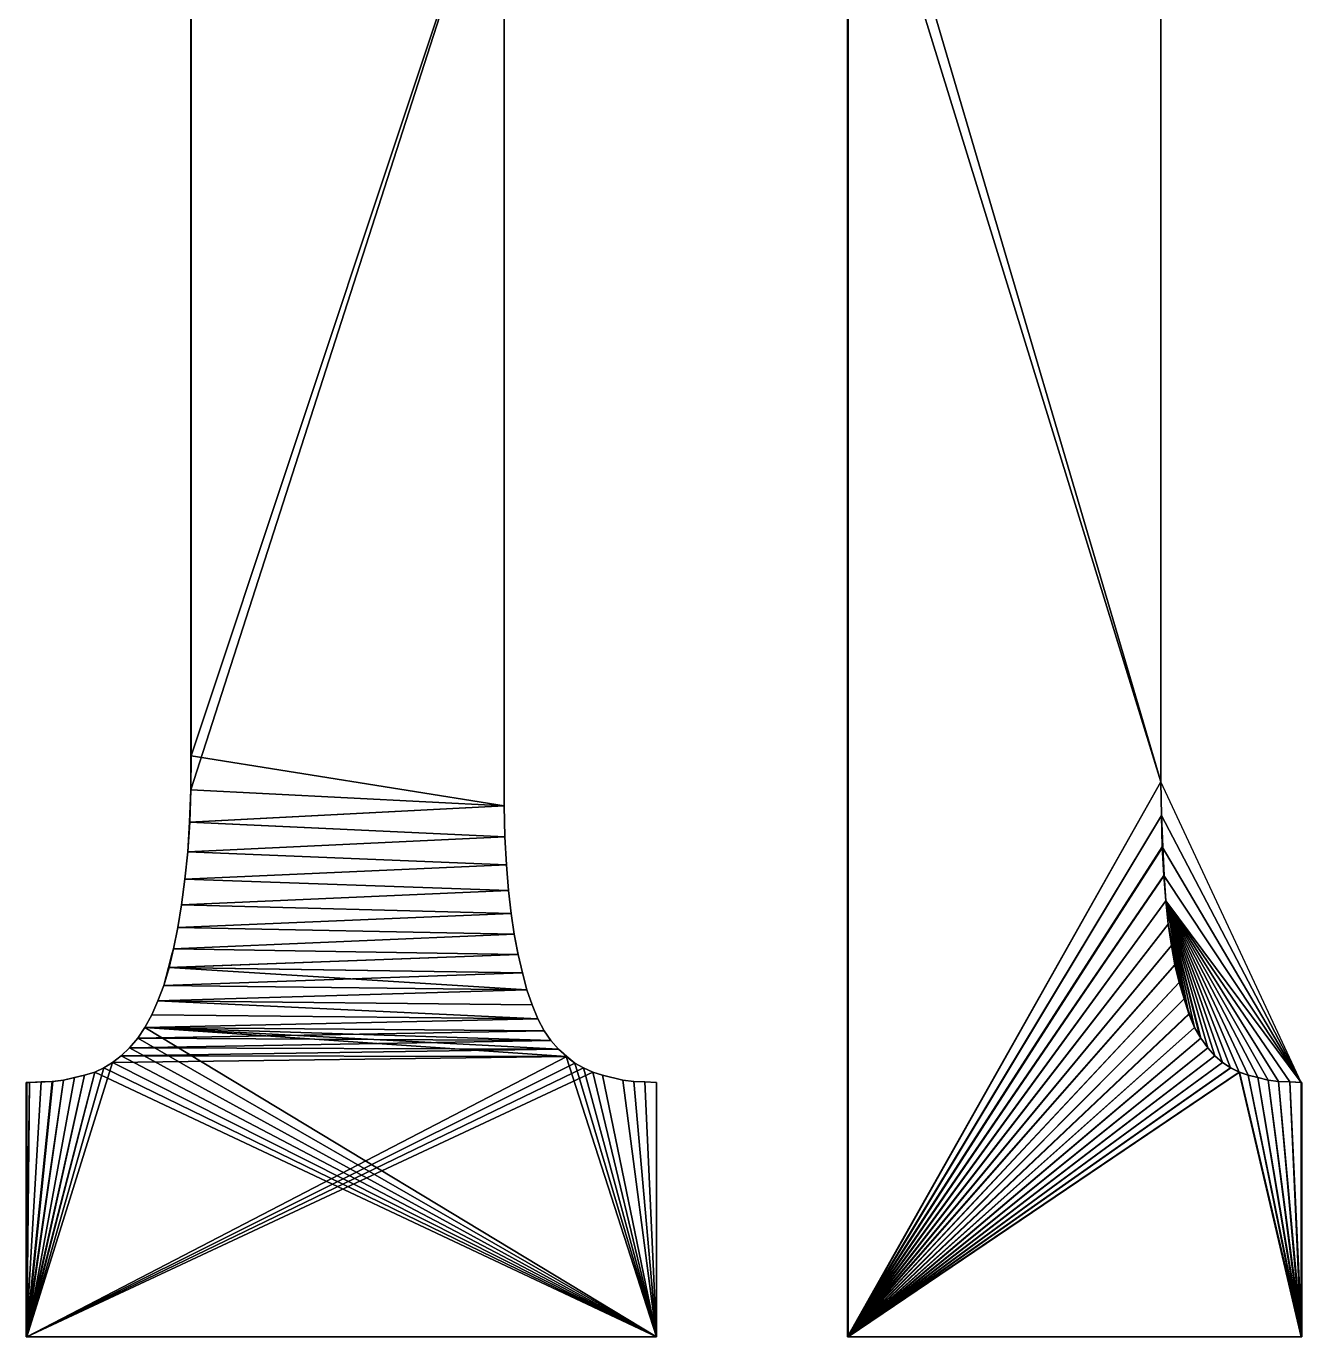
# Model space of a CAD drawing. Extents: x -29.1 to 29.1, y -25 to 25.
# Drawn here: x 15.271 to 17.914, y -14.619 to -11.904 of the extents above; entities that cross this region are included whole.
import ezdxf

# ---------------------------------------------------------------- set-up
doc = ezdxf.new("R2010")
doc.units = 0
doc.header["$MEASUREMENT"] = 0
doc.layers.add('ConstrLine', color=7, linetype='Continuous')
doc.layers.add('ObjLayer', color=2, linetype='Continuous')

msp = doc.modelspace()

# ---------------------------------------------------------------- linework, layer by layer
at = {"layer": 'ConstrLine'}
for points in [[(15.612, -10.424, 5), (15.612, -13.486, 5), (16.261, -11.467, 5)], [(15.612, -10.424, 4), (15.612, -13.486, 4), (15.612, -10.424, 5)], [(15.612, -13.486, 5), (15.612, -10.424, 5), (15.612, -13.486, 4)], [(15.613, -13.415, 5), (16.261, -11.467, 5), (15.613, -10.493, 5)], [(15.613, -10.493, 4), (15.613, -13.415, 4), (15.613, -13.415, 5)], [(15.613, -10.493, 4), (15.613, -13.415, 5), (15.613, -10.493, 5)], [(16.973, -11.264, 5), (17.622, -13.469, 5), (17.622, -11.098, 5)], [(17.622, -11.098, 5), (16.974, -11.369, 5), (17.622, -13.469, 5)], [(17.622, -13.469, 4), (17.622, -11.098, 4), (17.622, -13.469, 5)], [(17.622, -11.098, 5), (17.622, -13.469, 5), (17.622, -11.098, 4)], [(17.622, -11.098, 5), (17.622, -13.469, 5), (17.622, -13.469, 4)], [(17.622, -11.098, 5), (17.622, -13.469, 4), (17.622, -11.098, 4)], [(16.973, -11.264, 5), (16.973, -14.619, 5), (17.622, -13.469, 5)], [(16.973, -14.619, 5), (16.973, -11.264, 5), (16.973, -11.264, 4)], [(16.973, -11.264, 4), (16.973, -14.619, 4), (16.973, -14.619, 5)], [(16.974, -11.369, 5), (16.974, -14.619, 5), (17.622, -13.469, 5)], [(16.974, -11.369, 4), (16.974, -14.619, 4), (16.974, -11.369, 5)], [(16.974, -14.619, 4), (16.974, -14.619, 5), (16.974, -11.369, 5)], [(16.261, -11.467, 5), (15.612, -13.486, 5), (16.261, -13.519, 5)], [(16.261, -13.519, 5), (16.261, -11.467, 5), (15.613, -13.415, 5)], [(16.261, -11.467, 5), (16.261, -13.519, 5), (16.261, -13.519, 4)], [(16.261, -13.519, 4), (16.261, -11.467, 4), (16.261, -11.467, 5)], [(16.261, -11.467, 5), (16.261, -13.519, 5), (16.261, -13.519, 4)], [(16.261, -11.467, 5), (16.261, -13.519, 4), (16.261, -11.467, 4)], [(15.613, -13.415, 4), (15.612, -13.486, 4), (15.612, -13.486, 5)], [(15.613, -13.415, 4), (15.612, -13.486, 5), (15.613, -13.415, 5)], [(15.613, -13.415, 5), (15.612, -13.486, 5), (16.261, -13.519, 5)], [(15.612, -13.486, 5), (15.609, -13.553, 5), (16.261, -13.519, 5)], [(15.612, -13.486, 4), (15.609, -13.553, 4), (15.609, -13.553, 5)], [(15.612, -13.486, 4), (15.609, -13.553, 5), (15.612, -13.486, 5)], [(15.612, -13.486, 4), (15.61, -13.553, 4), (15.61, -13.553, 5)], [(15.612, -13.486, 4), (15.61, -13.553, 5), (15.612, -13.486, 5)], [(15.612, -13.486, 5), (15.61, -13.553, 5), (16.261, -13.519, 5)], [(17.623, -13.539, 5), (17.622, -13.469, 5), (16.973, -14.619, 5)], [(17.623, -13.539, 5), (17.622, -13.469, 5), (16.974, -14.619, 5)], [(17.622, -13.469, 4), (17.622, -13.469, 5), (17.623, -13.539, 5)], [(17.622, -13.469, 4), (17.623, -13.539, 5), (17.623, -13.539, 4)], [(17.622, -13.469, 4), (17.623, -13.539, 4), (17.913, -14.092, 4)], [(17.622, -13.469, 4), (17.622, -13.469, 5), (17.623, -13.539, 5)], [(17.622, -13.469, 4), (17.623, -13.539, 5), (17.623, -13.539, 4)], [(16.263, -13.583, 5), (16.261, -13.519, 5), (15.609, -13.553, 5)], [(16.263, -13.583, 5), (16.261, -13.519, 5), (15.61, -13.553, 5)], [(16.261, -13.519, 4), (16.261, -13.519, 5), (16.263, -13.583, 5)], [(16.261, -13.519, 4), (16.263, -13.583, 5), (16.263, -13.583, 4)], [(16.261, -13.519, 4), (16.261, -13.519, 5), (16.263, -13.583, 5)], [(16.261, -13.519, 4), (16.263, -13.583, 5), (16.263, -13.583, 4)], [(17.625, -13.604, 5), (17.623, -13.539, 5), (16.973, -14.619, 5)], [(17.626, -13.604, 5), (17.623, -13.539, 5), (16.974, -14.619, 5)], [(17.623, -13.539, 4), (17.623, -13.539, 5), (17.626, -13.604, 5)], [(17.623, -13.539, 4), (17.626, -13.604, 5), (17.626, -13.604, 4)], [(17.623, -13.539, 4), (17.625, -13.604, 4), (17.913, -14.092, 4)], [(17.623, -13.539, 4), (17.623, -13.539, 5), (17.625, -13.604, 5)], [(17.623, -13.539, 4), (17.625, -13.604, 5), (17.625, -13.604, 4)], [(15.61, -13.553, 4), (15.606, -13.614, 4), (15.606, -13.614, 5)], [(15.61, -13.553, 4), (15.606, -13.614, 5), (15.61, -13.553, 5)], [(15.61, -13.553, 5), (15.606, -13.614, 5), (16.263, -13.583, 5)], [(15.609, -13.553, 5), (15.606, -13.614, 5), (16.263, -13.583, 5)], [(15.609, -13.553, 4), (15.606, -13.614, 4), (15.606, -13.614, 5)], [(15.609, -13.553, 4), (15.606, -13.614, 5), (15.609, -13.553, 5)], [(16.266, -13.641, 5), (16.263, -13.583, 5), (15.606, -13.614, 5)], [(16.266, -13.641, 5), (16.263, -13.583, 5), (15.606, -13.614, 5)], [(16.263, -13.583, 4), (16.263, -13.583, 5), (16.266, -13.641, 5)], [(16.263, -13.583, 4), (16.266, -13.641, 5), (16.266, -13.641, 4)], [(16.263, -13.583, 4), (16.263, -13.583, 5), (16.266, -13.641, 5)], [(16.263, -13.583, 4), (16.266, -13.641, 5), (16.266, -13.641, 4)], [(17.628, -13.663, 5), (17.625, -13.604, 5), (16.973, -14.619, 5)], [(17.629, -13.663, 5), (17.626, -13.604, 5), (16.974, -14.619, 5)], [(17.625, -13.604, 4), (17.628, -13.663, 4), (17.913, -14.092, 4)], [(17.625, -13.604, 4), (17.625, -13.604, 5), (17.628, -13.663, 5)], [(17.625, -13.604, 4), (17.628, -13.663, 5), (17.628, -13.663, 4)], [(17.626, -13.604, 4), (17.626, -13.604, 5), (17.629, -13.663, 5)], [(17.626, -13.604, 4), (17.629, -13.663, 5), (17.629, -13.663, 4)], [(15.606, -13.614, 4), (15.6, -13.671, 4), (15.6, -13.671, 5)], [(15.606, -13.614, 4), (15.6, -13.671, 5), (15.606, -13.614, 5)], [(15.606, -13.614, 5), (15.6, -13.671, 5), (16.266, -13.641, 5)], [(15.606, -13.614, 5), (15.6, -13.671, 5), (16.266, -13.641, 5)], [(15.606, -13.614, 4), (15.6, -13.671, 4), (15.6, -13.671, 5)], [(15.606, -13.614, 4), (15.6, -13.671, 5), (15.606, -13.614, 5)], [(16.27, -13.694, 5), (16.266, -13.641, 5), (15.6, -13.671, 5)], [(16.27, -13.694, 5), (16.266, -13.641, 5), (15.6, -13.671, 5)], [(16.266, -13.641, 4), (16.266, -13.641, 5), (16.27, -13.694, 5)], [(16.266, -13.641, 4), (16.27, -13.694, 5), (16.27, -13.694, 4)], [(16.266, -13.641, 4), (16.266, -13.641, 5), (16.27, -13.694, 5)], [(16.266, -13.641, 4), (16.27, -13.694, 5), (16.27, -13.694, 4)], [(15.6, -13.671, 4), (15.593, -13.724, 4), (15.593, -13.724, 5)], [(15.6, -13.671, 4), (15.593, -13.724, 5), (15.6, -13.671, 5)], [(15.6, -13.671, 5), (15.593, -13.724, 5), (16.27, -13.694, 5)], [(15.6, -13.671, 5), (15.593, -13.724, 5), (16.27, -13.694, 5)], [(15.6, -13.671, 4), (15.593, -13.724, 4), (15.593, -13.724, 5)], [(15.6, -13.671, 4), (15.593, -13.724, 5), (15.6, -13.671, 5)], [(17.632, -13.716, 5), (17.628, -13.663, 5), (16.973, -14.619, 5)], [(17.632, -13.716, 5), (17.629, -13.663, 5), (16.974, -14.619, 5)], [(17.628, -13.663, 4), (17.632, -13.716, 4), (17.913, -14.092, 4)], [(17.628, -13.663, 4), (17.628, -13.663, 5), (17.632, -13.716, 5)], [(17.628, -13.663, 4), (17.632, -13.716, 5), (17.632, -13.716, 4)], [(17.629, -13.663, 4), (17.629, -13.663, 5), (17.632, -13.716, 5)], [(17.629, -13.663, 4), (17.632, -13.716, 5), (17.632, -13.716, 4)], [(16.276, -13.742, 5), (16.27, -13.694, 5), (15.593, -13.724, 5)], [(16.276, -13.742, 5), (16.27, -13.694, 5), (15.593, -13.724, 5)], [(16.27, -13.694, 4), (16.27, -13.694, 5), (16.276, -13.742, 5)], [(16.27, -13.694, 4), (16.276, -13.742, 5), (16.276, -13.742, 4)], [(16.27, -13.694, 4), (16.27, -13.694, 5), (16.276, -13.742, 5)], [(16.27, -13.694, 4), (16.276, -13.742, 5), (16.276, -13.742, 4)], [(15.593, -13.724, 4), (15.585, -13.771, 4), (15.585, -13.771, 5)], [(15.593, -13.724, 4), (15.585, -13.771, 5), (15.593, -13.724, 5)], [(15.593, -13.724, 5), (15.585, -13.771, 5), (16.276, -13.742, 5)], [(15.593, -13.724, 5), (15.585, -13.771, 5), (16.276, -13.742, 5)], [(15.593, -13.724, 4), (15.585, -13.771, 4), (15.585, -13.771, 5)], [(15.593, -13.724, 4), (15.585, -13.771, 5), (15.593, -13.724, 5)], [(17.637, -13.764, 5), (17.632, -13.716, 5), (16.973, -14.619, 5)], [(17.637, -13.764, 5), (17.632, -13.716, 5), (16.974, -14.619, 5)], [(17.632, -13.716, 4), (17.632, -13.716, 5), (17.637, -13.764, 5)], [(17.632, -13.716, 4), (17.637, -13.764, 5), (17.637, -13.764, 4)], [(17.632, -13.716, 4), (17.637, -13.764, 4), (17.67, -13.919, 4)], [(17.67, -13.919, 4), (17.68, -13.95, 4), (17.632, -13.716, 4)], [(17.68, -13.95, 4), (17.692, -13.978, 4), (17.632, -13.716, 4)], [(17.692, -13.978, 4), (17.703, -13.9966, 4), (17.632, -13.716, 4)], [(17.703, -13.9966, 4), (17.705, -14, 4), (17.632, -13.716, 4)], [(17.705, -14, 4), (17.719, -14.02, 4), (17.632, -13.716, 4)], [(17.719, -14.02, 4), (17.734, -14.037, 4), (17.632, -13.716, 4)], [(17.75, -14.051, 4), (17.766, -14.062, 4), (17.632, -13.716, 4)], [(17.766, -14.062, 4), (17.784, -14.071, 4), (17.632, -13.716, 4)], [(17.734, -14.037, 4), (17.75, -14.051, 4), (17.632, -13.716, 4)], [(17.784, -14.071, 4), (17.803, -14.077, 4), (17.632, -13.716, 4)], [(17.803, -14.077, 4), (17.823, -14.082, 4), (17.632, -13.716, 4)], [(17.823, -14.082, 4), (17.844, -14.087, 4), (17.632, -13.716, 4)], [(17.844, -14.087, 4), (17.866, -14.09, 4), (17.632, -13.716, 4)], [(17.866, -14.09, 4), (17.889, -14.091, 4), (17.632, -13.716, 4)], [(17.889, -14.091, 4), (17.913, -14.092, 4), (17.632, -13.716, 4)], [(17.632, -13.716, 4), (17.632, -13.716, 5), (17.637, -13.764, 5)], [(17.632, -13.716, 4), (17.637, -13.764, 5), (17.637, -13.764, 4)], [(16.282, -13.785, 5), (16.276, -13.742, 5), (15.585, -13.771, 5)], [(16.276, -13.742, 5), (15.585, -13.771, 5), (16.282, -13.785, 5)], [(16.276, -13.742, 4), (16.276, -13.742, 5), (16.282, -13.785, 5)], [(16.276, -13.742, 4), (16.282, -13.785, 5), (16.282, -13.785, 4)], [(16.276, -13.742, 4), (16.276, -13.742, 5), (16.282, -13.785, 5)], [(16.276, -13.742, 4), (16.282, -13.785, 5), (16.282, -13.785, 4)], [(17.644, -13.808, 5), (17.637, -13.764, 5), (16.973, -14.619, 5)], [(17.644, -13.808, 5), (17.637, -13.764, 5), (16.974, -14.619, 5)], [(17.637, -13.764, 4), (17.637, -13.764, 5), (17.644, -13.808, 5)], [(17.637, -13.764, 4), (17.644, -13.808, 5), (17.644, -13.808, 4)], [(17.644, -13.808, 4), (17.67, -13.919, 4), (17.637, -13.764, 4)], [(17.637, -13.764, 4), (17.637, -13.764, 5), (17.644, -13.808, 5)], [(17.637, -13.764, 4), (17.644, -13.808, 5), (17.644, -13.808, 4)], [(15.585, -13.771, 4), (15.576, -13.815, 4), (15.576, -13.815, 5)], [(15.585, -13.771, 4), (15.576, -13.815, 5), (15.585, -13.771, 5)], [(15.585, -13.771, 5), (15.576, -13.815, 5), (16.282, -13.785, 5)], [(15.576, -13.815, 5), (16.282, -13.785, 5), (15.585, -13.771, 5)], [(15.585, -13.771, 4), (15.576, -13.815, 4), (15.576, -13.815, 5)], [(15.585, -13.771, 4), (15.576, -13.815, 5), (15.585, -13.771, 5)], [(16.29, -13.827, 5), (16.282, -13.785, 5), (15.576, -13.815, 5)], [(16.282, -13.785, 5), (15.576, -13.815, 5), (16.29, -13.827, 5)], [(16.282, -13.785, 4), (16.282, -13.785, 5), (16.29, -13.827, 5)], [(16.282, -13.785, 4), (16.29, -13.827, 5), (16.29, -13.827, 4)], [(16.29, -13.827, 5), (16.2894, -13.824, 4), (16.282, -13.785, 5)], [(16.282, -13.785, 4), (16.282, -13.785, 5), (16.2894, -13.824, 4)], [(15.576, -13.815, 5), (15.566, -13.854, 5), (16.29, -13.827, 5)], [(15.566, -13.854, 5), (15.576, -13.815, 5), (15.5737, -13.824, 4)], [(15.5739, -13.824, 4), (15.567, -13.854, 5), (15.576, -13.815, 5)], [(15.576, -13.815, 5), (15.567, -13.854, 5), (16.29, -13.827, 5)], [(15.576, -13.815, 4), (15.5737, -13.824, 4), (15.576, -13.815, 5)], [(15.576, -13.815, 4), (15.5739, -13.824, 4), (15.576, -13.815, 5)], [(17.651, -13.848, 5), (17.644, -13.808, 5), (16.973, -14.619, 5)], [(17.651, -13.848, 5), (17.644, -13.808, 5), (16.974, -14.619, 5)], [(17.644, -13.808, 5), (17.651, -13.848, 5), (17.6468, -13.824, 4)], [(17.644, -13.808, 4), (17.644, -13.808, 5), (17.6468, -13.824, 4)], [(17.66, -13.885, 4), (17.67, -13.919, 4), (17.644, -13.808, 4)], [(17.651, -13.848, 4), (17.66, -13.885, 4), (17.644, -13.808, 4)], [(17.644, -13.808, 4), (17.644, -13.808, 5), (17.651, -13.848, 5)], [(17.644, -13.808, 4), (17.651, -13.848, 5), (17.651, -13.848, 4)], [(15.566, -13.854, 4), (15.566, -13.854, 5), (15.5737, -13.824, 4)], [(16.299, -13.865, 5), (16.29, -13.827, 5), (15.566, -13.854, 5)], [(15.5739, -13.824, 4), (15.567, -13.854, 4), (15.567, -13.854, 5)], [(16.299, -13.865, 5), (16.29, -13.827, 5), (15.567, -13.854, 5)], [(16.29, -13.827, 5), (16.29, -13.827, 4), (16.2894, -13.824, 4)], [(16.29, -13.827, 4), (16.29, -13.827, 5), (16.299, -13.865, 5)], [(16.29, -13.827, 4), (16.299, -13.865, 5), (16.299, -13.865, 4)], [(16.299, -13.865, 5), (16.299, -13.865, 4), (16.29, -13.827, 5)], [(16.29, -13.827, 4), (16.29, -13.827, 5), (16.299, -13.865, 4)], [(17.66, -13.885, 5), (17.651, -13.848, 5), (16.973, -14.619, 5)], [(17.66, -13.885, 5), (17.651, -13.848, 5), (16.974, -14.619, 5)], [(17.651, -13.848, 4), (17.6468, -13.824, 4), (17.651, -13.848, 5)], [(17.651, -13.848, 4), (17.66, -13.885, 4), (17.6468, -13.824, 4)], [(17.651, -13.848, 4), (17.651, -13.848, 5), (17.66, -13.885, 5)], [(17.66, -13.885, 4), (17.651, -13.848, 4), (17.66, -13.885, 5)], [(17.651, -13.848, 4), (17.651, -13.848, 5), (17.66, -13.885, 5)], [(17.651, -13.848, 4), (17.66, -13.885, 5), (17.66, -13.885, 4)], [(15.567, -13.854, 4), (15.556, -13.891, 4), (15.556, -13.891, 5)], [(15.567, -13.854, 4), (15.556, -13.891, 5), (15.567, -13.854, 5)], [(15.567, -13.854, 5), (15.556, -13.891, 5), (16.308, -13.9, 5)], [(15.566, -13.854, 5), (15.556, -13.891, 5), (16.299, -13.865, 5)], [(15.556, -13.891, 5), (15.566, -13.854, 5), (15.556, -13.891, 4)], [(15.566, -13.854, 4), (15.556, -13.891, 4), (15.566, -13.854, 5)], [(16.308, -13.9, 5), (16.299, -13.865, 5), (15.556, -13.891, 5)], [(16.308, -13.9, 5), (16.299, -13.865, 5), (15.567, -13.854, 5)], [(16.299, -13.865, 4), (16.299, -13.865, 5), (16.308, -13.9, 5)], [(16.299, -13.865, 4), (16.308, -13.9, 5), (16.308, -13.9, 4)], [(16.308, -13.9, 5), (16.308, -13.9, 4), (16.299, -13.865, 5)], [(16.299, -13.865, 4), (16.299, -13.865, 5), (16.308, -13.9, 4)], [(15.556, -13.891, 4), (15.544, -13.923, 4), (15.544, -13.923, 5)], [(15.556, -13.891, 4), (15.544, -13.923, 5), (15.556, -13.891, 5)], [(15.556, -13.891, 5), (15.544, -13.923, 5), (16.308, -13.9, 5)], [(15.556, -13.891, 5), (15.544, -13.923, 5), (16.308, -13.9, 5)], [(15.556, -13.891, 5), (15.556, -13.891, 4), (15.544, -13.923, 5)], [(15.544, -13.923, 5), (15.556, -13.891, 4), (15.544, -13.923, 4)], [(16.319, -13.931, 5), (16.308, -13.9, 5), (15.544, -13.923, 5)], [(16.319, -13.931, 5), (16.308, -13.9, 5), (15.544, -13.923, 5)], [(16.308, -13.9, 4), (16.308, -13.9, 5), (16.319, -13.931, 5)], [(16.308, -13.9, 4), (16.319, -13.931, 5), (16.319, -13.931, 4)], [(16.319, -13.931, 4), (16.308, -13.9, 4), (16.319, -13.931, 5)], [(16.308, -13.9, 5), (16.319, -13.931, 5), (16.308, -13.9, 4)], [(17.67, -13.919, 5), (17.66, -13.885, 5), (16.973, -14.619, 5)], [(17.67, -13.919, 5), (17.66, -13.885, 5), (16.974, -14.619, 5)], [(17.66, -13.885, 5), (17.67, -13.919, 5), (17.66, -13.885, 4)], [(17.67, -13.919, 4), (17.66, -13.885, 4), (17.67, -13.919, 5)], [(17.66, -13.885, 4), (17.66, -13.885, 5), (17.67, -13.919, 5)], [(17.66, -13.885, 4), (17.67, -13.919, 5), (17.67, -13.919, 4)], [(15.544, -13.923, 4), (15.531, -13.952, 4), (15.531, -13.952, 5)], [(15.544, -13.923, 4), (15.531, -13.952, 5), (15.544, -13.923, 5)], [(15.544, -13.923, 5), (15.531, -13.952, 5), (16.331, -13.96, 5)], [(15.544, -13.923, 5), (15.531, -13.952, 5), (16.331, -13.96, 5)], [(15.531, -13.952, 5), (15.544, -13.923, 5), (15.531, -13.952, 4)], [(15.544, -13.923, 4), (15.531, -13.952, 4), (15.544, -13.923, 5)], [(16.331, -13.96, 5), (16.319, -13.931, 5), (15.544, -13.923, 5)], [(16.331, -13.96, 5), (16.319, -13.931, 5), (15.544, -13.923, 5)], [(17.68, -13.95, 5), (17.67, -13.919, 5), (16.973, -14.619, 5)], [(17.681, -13.95, 5), (17.67, -13.919, 5), (16.974, -14.619, 5)], [(17.681, -13.95, 4), (17.67, -13.919, 4), (17.67, -13.919, 5)], [(17.681, -13.95, 4), (17.67, -13.919, 5), (17.681, -13.95, 5)], [(17.67, -13.919, 4), (17.67, -13.919, 5), (17.68, -13.95, 5)], [(17.67, -13.919, 4), (17.68, -13.95, 5), (17.68, -13.95, 4)], [(15.531, -13.952, 4), (15.517, -13.978, 4), (15.517, -13.978, 5)], [(15.531, -13.952, 4), (15.517, -13.978, 5), (15.531, -13.952, 5)], [(15.531, -13.952, 5), (15.517, -13.978, 5), (16.331, -13.96, 5)], [(15.531, -13.952, 5), (15.517, -13.978, 5), (16.331, -13.96, 5)], [(15.517, -13.978, 5), (15.531, -13.952, 5), (15.517, -13.978, 4)], [(15.531, -13.952, 5), (15.531, -13.952, 4), (15.517, -13.978, 4)], [(16.319, -13.931, 4), (16.319, -13.931, 5), (16.331, -13.96, 5)], [(16.319, -13.931, 4), (16.331, -13.96, 5), (16.331, -13.96, 4)], [(16.319, -13.931, 4), (16.319, -13.931, 5), (16.331, -13.96, 5)], [(16.331, -13.96, 4), (16.319, -13.931, 4), (16.331, -13.96, 5)], [(17.68, -13.95, 5), (16.973, -14.619, 5), (17.692, -13.978, 5)], [(17.692, -13.978, 5), (17.681, -13.95, 5), (16.974, -14.619, 5)], [(17.68, -13.95, 4), (17.68, -13.95, 5), (17.692, -13.978, 5)], [(17.68, -13.95, 4), (17.692, -13.978, 5), (17.692, -13.978, 4)], [(17.692, -13.978, 5), (17.692, -13.978, 4), (17.681, -13.95, 5)], [(17.681, -13.95, 5), (17.692, -13.978, 4), (17.681, -13.95, 4)], [(15.517, -13.978, 4), (15.502, -14, 4), (15.502, -14, 5)], [(15.517, -13.978, 4), (15.502, -14, 5), (15.517, -13.978, 5)], [(15.517, -13.978, 5), (15.502, -14, 5), (16.344, -13.985, 5)], [(15.517, -13.978, 5), (15.502, -14, 5), (16.577, -14.619, 5)], [(15.517, -13.978, 4), (15.502, -14, 4), (15.502, -14, 5)], [(15.517, -13.978, 4), (15.502, -14, 5), (15.517, -13.978, 5)], [(16.344, -13.985, 5), (16.331, -13.96, 5), (15.517, -13.978, 5)], [(16.344, -13.985, 5), (16.331, -13.96, 5), (15.517, -13.978, 5)], [(16.577, -14.619, 5), (16.39, -14.038, 5), (15.517, -13.978, 5)], [(16.39, -14.038, 5), (16.374, -14.023, 5), (15.517, -13.978, 5)], [(16.374, -14.023, 5), (16.358, -14.005, 5), (15.517, -13.978, 5)], [(16.358, -14.005, 5), (16.344, -13.985, 5), (15.517, -13.978, 5)], [(16.331, -13.96, 4), (16.331, -13.96, 5), (16.344, -13.985, 5)], [(16.331, -13.96, 4), (16.344, -13.985, 5), (16.344, -13.985, 4)], [(16.344, -13.985, 5), (16.344, -13.985, 4), (16.331, -13.96, 5)], [(16.344, -13.985, 4), (16.331, -13.96, 4), (16.331, -13.96, 5)], [(17.692, -13.978, 5), (16.973, -14.619, 5), (17.705, -14, 5)], [(17.705, -14, 5), (17.692, -13.978, 5), (16.974, -14.619, 5)], [(17.692, -13.978, 4), (17.692, -13.978, 5), (17.705, -14, 5)], [(17.705, -14, 4), (17.692, -13.978, 4), (17.705, -14, 5)], [(17.692, -13.978, 4), (17.692, -13.978, 5), (17.703, -13.9966, 4)], [(17.692, -13.978, 5), (17.705, -14, 5), (17.703, -13.9966, 4)], [(15.502, -14, 4), (15.485, -14.02, 4), (15.485, -14.02, 5)], [(15.502, -14, 4), (15.485, -14.02, 5), (15.502, -14, 5)], [(15.502, -14, 5), (15.485, -14.02, 5), (16.358, -14.005, 5)], [(15.502, -14, 5), (15.485, -14.02, 5), (16.577, -14.619, 5)], [(15.502, -14, 4), (15.485, -14.02, 5), (15.502, -14, 5)], [(15.502, -14, 4), (15.485, -14.02, 4), (15.485, -14.02, 5)], [(16.374, -14.023, 5), (16.358, -14.005, 5), (15.485, -14.02, 5)], [(16.358, -14.005, 5), (16.344, -13.985, 5), (15.502, -14, 5)], [(16.344, -13.985, 4), (16.344, -13.985, 5), (16.358, -14.005, 5)], [(16.344, -13.985, 4), (16.358, -14.005, 5), (16.358, -14.005, 4)], [(16.344, -13.985, 4), (16.344, -13.985, 5), (16.358, -14.005, 5)], [(16.358, -14.005, 4), (16.344, -13.985, 4), (16.358, -14.005, 5)], [(16.358, -14.005, 4), (16.358, -14.005, 5), (16.374, -14.023, 5)], [(16.358, -14.005, 4), (16.374, -14.023, 5), (16.374, -14.023, 4)], [(16.374, -14.023, 4), (16.358, -14.005, 5), (16.374, -14.023, 5)], [(16.374, -14.023, 4), (16.358, -14.005, 4), (16.358, -14.005, 5)], [(17.719, -14.02, 5), (17.705, -14, 5), (16.973, -14.619, 5)], [(17.719, -14.02, 5), (17.705, -14, 5), (16.974, -14.619, 5)], [(17.705, -14, 4), (17.703, -13.9966, 4), (17.705, -14, 5)], [(17.719, -14.02, 4), (17.705, -14, 5), (17.719, -14.02, 5)], [(17.719, -14.02, 4), (17.705, -14, 4), (17.705, -14, 5)], [(17.705, -14, 4), (17.705, -14, 5), (17.719, -14.02, 5)], [(17.705, -14, 4), (17.719, -14.02, 5), (17.719, -14.02, 4)], [(15.272, -14.619, 5), (16.391, -14.038, 5), (15.45, -14.051, 5)], [(16.391, -14.038, 5), (15.272, -14.619, 5), (16.408, -14.052, 5)], [(15.45, -14.051, 4), (15.45, -14.051, 5), (15.468, -14.037, 5)], [(15.45, -14.051, 4), (15.468, -14.037, 5), (15.468, -14.037, 4)], [(15.468, -14.037, 5), (15.45, -14.051, 5), (16.391, -14.038, 5)], [(15.468, -14.037, 5), (15.45, -14.051, 5), (16.577, -14.619, 5)], [(15.468, -14.037, 5), (15.468, -14.037, 4), (15.45, -14.051, 5)], [(15.45, -14.051, 4), (15.45, -14.051, 5), (15.468, -14.037, 4)], [(15.468, -14.037, 4), (15.468, -14.037, 5), (15.485, -14.02, 5)], [(15.468, -14.037, 4), (15.485, -14.02, 5), (15.485, -14.02, 4)], [(15.485, -14.02, 5), (15.468, -14.037, 5), (16.374, -14.023, 5)], [(15.485, -14.02, 5), (15.468, -14.037, 5), (16.577, -14.619, 5)], [(15.468, -14.037, 4), (15.468, -14.037, 5), (15.485, -14.02, 5)], [(15.468, -14.037, 4), (15.485, -14.02, 5), (15.485, -14.02, 4)], [(16.391, -14.038, 5), (16.374, -14.023, 5), (15.468, -14.037, 5)], [(16.374, -14.023, 4), (16.374, -14.023, 5), (16.384, -14.0318, 4)], [(16.374, -14.023, 5), (16.391, -14.038, 5), (16.384, -14.0318, 4)], [(16.374, -14.023, 4), (16.374, -14.023, 5), (16.39, -14.038, 5)], [(16.39, -14.038, 4), (16.374, -14.023, 4), (16.39, -14.038, 5)], [(16.391, -14.038, 4), (16.384, -14.0318, 4), (16.391, -14.038, 5)], [(16.39, -14.038, 5), (16.577, -14.619, 5), (16.408, -14.052, 5)], [(16.408, -14.052, 5), (16.408, -14.052, 4), (16.39, -14.038, 5)], [(16.39, -14.038, 5), (16.408, -14.052, 4), (16.39, -14.038, 4)], [(16.391, -14.038, 4), (16.391, -14.038, 5), (16.408, -14.052, 5)], [(16.391, -14.038, 4), (16.408, -14.052, 5), (16.408, -14.052, 4)], [(17.734, -14.037, 5), (17.719, -14.02, 5), (16.973, -14.619, 5)], [(17.75, -14.051, 5), (17.734, -14.037, 5), (16.973, -14.619, 5)], [(17.734, -14.037, 5), (17.719, -14.02, 5), (16.974, -14.619, 5)], [(17.75, -14.051, 5), (17.734, -14.037, 5), (16.974, -14.619, 5)], [(17.719, -14.02, 4), (17.719, -14.02, 5), (17.734, -14.037, 5)], [(17.719, -14.02, 4), (17.734, -14.037, 5), (17.734, -14.037, 4)], [(17.719, -14.02, 4), (17.719, -14.02, 5), (17.734, -14.037, 5)], [(17.719, -14.02, 4), (17.734, -14.037, 5), (17.734, -14.037, 4)], [(17.75, -14.051, 5), (17.75, -14.051, 4), (17.734, -14.037, 5)], [(17.734, -14.037, 4), (17.734, -14.037, 5), (17.75, -14.051, 4)], [(17.734, -14.037, 4), (17.734, -14.037, 5), (17.75, -14.051, 5)], [(17.734, -14.037, 4), (17.75, -14.051, 5), (17.75, -14.051, 4)], [(15.45, -14.051, 5), (15.432, -14.062, 5), (15.272, -14.619, 5)], [(16.408, -14.052, 5), (15.272, -14.619, 5), (16.426, -14.062, 5)], [(16.426, -14.062, 5), (15.272, -14.619, 5), (16.445, -14.071, 5)], [(15.432, -14.062, 5), (15.413, -14.071, 5), (15.272, -14.619, 5)], [(15.413, -14.071, 4), (15.413, -14.071, 5), (15.432, -14.062, 5)], [(15.413, -14.071, 4), (15.432, -14.062, 5), (15.432, -14.062, 4)], [(15.432, -14.062, 5), (15.413, -14.071, 5), (16.577, -14.619, 5)], [(15.432, -14.062, 5), (15.432, -14.062, 4), (15.413, -14.071, 5)], [(15.413, -14.071, 4), (15.413, -14.071, 5), (15.432, -14.062, 4)], [(15.432, -14.062, 4), (15.432, -14.062, 5), (15.45, -14.051, 5)], [(15.432, -14.062, 4), (15.45, -14.051, 5), (15.45, -14.051, 4)], [(15.45, -14.051, 5), (15.432, -14.062, 5), (16.577, -14.619, 5)], [(15.432, -14.062, 4), (15.432, -14.062, 5), (15.45, -14.051, 5)], [(15.432, -14.062, 4), (15.45, -14.051, 5), (15.45, -14.051, 4)], [(16.408, -14.052, 4), (16.408, -14.052, 5), (16.426, -14.062, 5)], [(16.408, -14.052, 4), (16.426, -14.062, 5), (16.426, -14.062, 4)], [(16.577, -14.619, 5), (16.426, -14.062, 5), (16.408, -14.052, 5)], [(16.426, -14.062, 5), (16.423, -14.0603, 4), (16.408, -14.052, 5)], [(16.408, -14.052, 4), (16.408, -14.052, 5), (16.423, -14.0603, 4)], [(16.426, -14.062, 4), (16.423, -14.0603, 4), (16.426, -14.062, 5)], [(16.426, -14.062, 4), (16.426, -14.062, 5), (16.445, -14.071, 5)], [(16.426, -14.062, 4), (16.445, -14.071, 5), (16.445, -14.071, 4)], [(16.426, -14.062, 5), (16.577, -14.619, 5), (16.445, -14.071, 5)], [(16.445, -14.071, 5), (16.445, -14.071, 4), (16.426, -14.062, 5)], [(16.426, -14.062, 4), (16.426, -14.062, 5), (16.445, -14.071, 4)], [(17.766, -14.062, 5), (17.75, -14.051, 5), (16.973, -14.619, 5)], [(17.766, -14.062, 5), (16.973, -14.619, 5), (17.784, -14.071, 5)], [(17.767, -14.062, 5), (17.75, -14.051, 5), (16.974, -14.619, 5)], [(17.785, -14.071, 5), (17.767, -14.062, 5), (16.974, -14.619, 5)], [(17.767, -14.062, 5), (17.767, -14.062, 4), (17.75, -14.051, 5)], [(17.75, -14.051, 4), (17.75, -14.051, 5), (17.767, -14.062, 4)], [(17.75, -14.051, 4), (17.75, -14.051, 5), (17.766, -14.062, 5)], [(17.75, -14.051, 4), (17.766, -14.062, 5), (17.766, -14.062, 4)], [(17.766, -14.062, 4), (17.766, -14.062, 5), (17.784, -14.071, 5)], [(17.766, -14.062, 4), (17.784, -14.071, 5), (17.784, -14.071, 4)], [(17.785, -14.071, 4), (17.767, -14.062, 5), (17.785, -14.071, 5)], [(17.767, -14.062, 4), (17.767, -14.062, 5), (17.785, -14.071, 4)], [(15.271, -14.619, 5), (15.413, -14.071, 5), (15.392, -14.077, 5)], [(15.271, -14.619, 5), (16.577, -14.619, 5), (15.413, -14.071, 5)], [(15.392, -14.077, 5), (15.348, -14.087, 5), (15.271, -14.619, 5)], [(15.348, -14.087, 5), (15.325, -14.09, 5), (15.271, -14.619, 5)], [(15.302, -14.091, 5), (15.271, -14.619, 5), (15.325, -14.09, 5)], [(15.302, -14.091, 5), (15.278, -14.092, 5), (15.271, -14.619, 5)], [(15.271, -14.092, 5), (15.271, -14.619, 5), (15.278, -14.092, 5)], [(15.278, -14.092, 4), (15.271, -14.092, 5), (15.278, -14.092, 5)], [(15.278, -14.092, 4), (15.271, -14.092, 4), (15.271, -14.092, 5)], [(15.271, -14.619, 5), (15.271, -14.092, 5), (15.271, -14.092, 4)], [(15.271, -14.619, 4), (15.271, -14.619, 5), (15.271, -14.092, 4)], [(15.413, -14.071, 5), (15.392, -14.077, 5), (15.272, -14.619, 5)], [(16.577, -14.619, 5), (16.445, -14.071, 5), (15.272, -14.619, 5)], [(15.272, -14.619, 5), (15.392, -14.077, 5), (15.371, -14.082, 5)], [(15.371, -14.082, 5), (15.348, -14.087, 5), (15.272, -14.619, 5)], [(15.326, -14.09, 5), (15.272, -14.619, 5), (15.348, -14.087, 5)], [(15.278, -14.092, 5), (15.272, -14.619, 5), (15.326, -14.09, 5)], [(15.272, -14.092, 5), (15.278, -14.092, 5), (15.278, -14.092, 4)], [(15.272, -14.092, 4), (15.272, -14.092, 5), (15.278, -14.092, 4)], [(15.272, -14.092, 5), (15.272, -14.619, 4), (15.272, -14.619, 5)], [(15.272, -14.092, 4), (15.272, -14.619, 4), (15.272, -14.092, 5)], [(15.272, -14.092, 5), (15.272, -14.619, 5), (15.278, -14.092, 5)], [(15.326, -14.09, 4), (15.278, -14.092, 4), (15.326, -14.09, 5)], [(15.278, -14.092, 5), (15.326, -14.09, 5), (15.278, -14.092, 4)], [(15.302, -14.091, 5), (15.302, -14.091, 4), (15.278, -14.092, 5)], [(15.278, -14.092, 4), (15.278, -14.092, 5), (15.302, -14.091, 4)], [(15.325, -14.09, 4), (15.302, -14.091, 4), (15.325, -14.09, 5)], [(15.302, -14.091, 5), (15.325, -14.09, 5), (15.302, -14.091, 4)], [(15.348, -14.087, 5), (15.348, -14.087, 4), (15.325, -14.09, 5)], [(15.325, -14.09, 5), (15.348, -14.087, 4), (15.325, -14.09, 4)], [(15.326, -14.09, 4), (15.326, -14.09, 5), (15.348, -14.087, 5)], [(15.326, -14.09, 4), (15.348, -14.087, 5), (15.348, -14.087, 4)], [(15.348, -14.087, 4), (15.348, -14.087, 5), (15.392, -14.077, 5)], [(15.392, -14.077, 4), (15.348, -14.087, 4), (15.392, -14.077, 5)], [(15.348, -14.087, 5), (15.371, -14.082, 5), (15.36, -14.0844, 4)], [(15.36, -14.0844, 4), (15.348, -14.087, 4), (15.348, -14.087, 5)], [(15.371, -14.082, 4), (15.36, -14.0844, 4), (15.371, -14.082, 5)], [(15.371, -14.082, 4), (15.371, -14.082, 5), (15.392, -14.077, 5)], [(15.371, -14.082, 4), (15.392, -14.077, 5), (15.392, -14.077, 4)], [(15.392, -14.077, 4), (15.392, -14.077, 5), (15.413, -14.071, 5)], [(15.392, -14.077, 4), (15.413, -14.071, 5), (15.413, -14.071, 4)], [(15.413, -14.071, 5), (15.413, -14.071, 4), (15.392, -14.077, 5)], [(15.392, -14.077, 4), (15.392, -14.077, 5), (15.413, -14.071, 4)], [(16.465, -14.077, 5), (16.445, -14.071, 5), (16.577, -14.619, 5)], [(16.445, -14.071, 4), (16.445, -14.071, 5), (16.465, -14.077, 5)], [(16.445, -14.071, 4), (16.465, -14.077, 5), (16.465, -14.077, 4)], [(16.465, -14.077, 5), (16.445, -14.071, 5), (16.577, -14.619, 5)], [(16.465, -14.077, 4), (16.445, -14.071, 5), (16.465, -14.077, 5)], [(16.445, -14.071, 4), (16.445, -14.071, 5), (16.465, -14.077, 4)], [(16.507, -14.087, 5), (16.465, -14.077, 5), (16.577, -14.619, 5)], [(16.465, -14.077, 4), (16.465, -14.077, 5), (16.507, -14.087, 5)], [(16.465, -14.077, 4), (16.507, -14.087, 5), (16.507, -14.087, 4)], [(16.507, -14.087, 5), (16.465, -14.077, 5), (16.577, -14.619, 5)], [(16.465, -14.077, 4), (16.465, -14.077, 5), (16.507, -14.087, 5)], [(16.465, -14.077, 4), (16.507, -14.087, 5), (16.507, -14.087, 4)], [(16.53, -14.09, 5), (16.507, -14.087, 5), (16.577, -14.619, 5)], [(16.507, -14.087, 4), (16.507, -14.087, 5), (16.53, -14.09, 5)], [(16.507, -14.087, 4), (16.53, -14.09, 5), (16.53, -14.09, 4)], [(16.53, -14.09, 5), (16.507, -14.087, 5), (16.577, -14.619, 5)], [(16.53, -14.09, 4), (16.507, -14.087, 4), (16.53, -14.09, 5)], [(16.507, -14.087, 5), (16.53, -14.09, 5), (16.507, -14.087, 4)], [(16.553, -14.091, 5), (16.53, -14.09, 5), (16.577, -14.619, 5)], [(16.53, -14.09, 4), (16.53, -14.09, 5), (16.553, -14.091, 5)], [(16.53, -14.09, 4), (16.553, -14.091, 5), (16.553, -14.091, 4)], [(16.553, -14.091, 5), (16.53, -14.09, 5), (16.577, -14.619, 5)], [(16.553, -14.091, 5), (16.553, -14.091, 4), (16.53, -14.09, 5)], [(16.53, -14.09, 4), (16.53, -14.09, 5), (16.553, -14.091, 4)], [(16.577, -14.619, 5), (16.577, -14.092, 5), (16.553, -14.091, 5)], [(16.553, -14.091, 4), (16.553, -14.091, 5), (16.577, -14.092, 5)], [(16.553, -14.091, 4), (16.577, -14.092, 5), (16.577, -14.092, 4)], [(16.577, -14.619, 5), (16.577, -14.092, 5), (16.553, -14.091, 5)], [(16.577, -14.092, 5), (16.577, -14.092, 4), (16.553, -14.091, 5)], [(16.553, -14.091, 4), (16.553, -14.091, 5), (16.577, -14.092, 4)], [(16.577, -14.092, 4), (16.577, -14.092, 5), (16.577, -14.619, 5)], [(16.577, -14.092, 4), (16.577, -14.619, 5), (16.577, -14.619, 4)], [(16.577, -14.619, 5), (16.577, -14.092, 4), (16.577, -14.092, 5)], [(16.577, -14.092, 4), (16.577, -14.619, 5), (16.577, -14.619, 4)], [(17.913, -14.619, 5), (17.784, -14.071, 5), (16.973, -14.619, 5)], [(16.974, -14.619, 5), (17.914, -14.619, 5), (17.785, -14.071, 5)], [(17.803, -14.077, 5), (17.784, -14.071, 5), (17.913, -14.619, 5)], [(17.784, -14.071, 4), (17.784, -14.071, 5), (17.803, -14.077, 5)], [(17.784, -14.071, 4), (17.803, -14.077, 5), (17.803, -14.077, 4)], [(17.803, -14.077, 5), (17.785, -14.071, 5), (17.914, -14.619, 5)], [(17.785, -14.071, 4), (17.785, -14.071, 5), (17.803, -14.077, 5)], [(17.803, -14.077, 5), (17.803, -14.077, 4), (17.785, -14.071, 4)], [(17.823, -14.082, 5), (17.803, -14.077, 5), (17.914, -14.619, 5)], [(17.803, -14.077, 4), (17.803, -14.077, 5), (17.823, -14.082, 5)], [(17.803, -14.077, 4), (17.823, -14.082, 5), (17.823, -14.082, 4)], [(17.823, -14.082, 5), (17.803, -14.077, 5), (17.913, -14.619, 5)], [(17.803, -14.077, 4), (17.803, -14.077, 5), (17.823, -14.082, 5)], [(17.803, -14.077, 4), (17.823, -14.082, 5), (17.823, -14.082, 4)], [(17.844, -14.087, 5), (17.823, -14.082, 5), (17.914, -14.619, 5)], [(17.844, -14.087, 4), (17.823, -14.082, 4), (17.844, -14.087, 5)], [(17.823, -14.082, 5), (17.844, -14.087, 5), (17.823, -14.082, 4)], [(17.844, -14.087, 5), (17.823, -14.082, 5), (17.913, -14.619, 5)], [(17.823, -14.082, 4), (17.823, -14.082, 5), (17.844, -14.087, 5)], [(17.823, -14.082, 4), (17.844, -14.087, 5), (17.844, -14.087, 4)], [(17.866, -14.09, 5), (17.844, -14.087, 5), (17.914, -14.619, 5)], [(17.866, -14.09, 5), (17.866, -14.09, 4), (17.844, -14.087, 5)], [(17.844, -14.087, 4), (17.844, -14.087, 5), (17.866, -14.09, 4)], [(17.866, -14.09, 5), (17.844, -14.087, 5), (17.913, -14.619, 5)], [(17.844, -14.087, 4), (17.844, -14.087, 5), (17.866, -14.09, 5)], [(17.844, -14.087, 4), (17.866, -14.09, 5), (17.866, -14.09, 4)], [(17.889, -14.091, 5), (17.866, -14.09, 5), (17.914, -14.619, 5)], [(17.866, -14.09, 4), (17.866, -14.09, 5), (17.889, -14.091, 5)], [(17.866, -14.09, 4), (17.889, -14.091, 5), (17.889, -14.091, 4)], [(17.889, -14.091, 5), (17.866, -14.09, 5), (17.913, -14.619, 5)], [(17.866, -14.09, 4), (17.866, -14.09, 5), (17.889, -14.091, 5)], [(17.866, -14.09, 4), (17.889, -14.091, 5), (17.889, -14.091, 4)], [(17.914, -14.092, 5), (17.889, -14.091, 5), (17.914, -14.619, 5)], [(17.914, -14.092, 4), (17.889, -14.091, 5), (17.914, -14.092, 5)], [(17.914, -14.092, 4), (17.889, -14.091, 4), (17.889, -14.091, 5)], [(17.913, -14.092, 5), (17.889, -14.091, 5), (17.913, -14.619, 5)], [(17.889, -14.091, 4), (17.889, -14.091, 5), (17.913, -14.092, 5)], [(17.889, -14.091, 4), (17.913, -14.092, 5), (17.913, -14.092, 4)], [(17.913, -14.092, 4), (17.913, -14.092, 5), (17.913, -14.619, 5)], [(17.913, -14.619, 5), (17.913, -14.619, 4), (17.913, -14.092, 4)], [(17.914, -14.619, 5), (17.914, -14.092, 4), (17.914, -14.092, 5)], [(17.914, -14.092, 4), (17.914, -14.619, 5), (17.914, -14.619, 4)], [(15.271, -14.619, 4), (16.577, -14.619, 4), (16.577, -14.619, 5)], [(15.271, -14.619, 4), (16.577, -14.619, 5), (15.271, -14.619, 5)], [(16.577, -14.619, 4), (15.272, -14.619, 5), (15.272, -14.619, 4)], [(16.577, -14.619, 4), (16.577, -14.619, 5), (15.272, -14.619, 5)], [(16.973, -14.619, 4), (17.913, -14.619, 5), (16.973, -14.619, 5)], [(16.973, -14.619, 4), (17.913, -14.619, 4), (17.913, -14.619, 5)], [(16.974, -14.619, 5), (16.974, -14.619, 4), (17.914, -14.619, 4)], [(16.974, -14.619, 5), (17.914, -14.619, 4), (17.914, -14.619, 5)]]:
    msp.add_3dface(points, dxfattribs=at)
at = {"layer": 'ObjLayer', "extrusion": (1, -6.12323e-17, 0)}
for p, q in [((15.612, -13.486, 5), (15.612, -10.424, 5)), ((17.622, -11.098, 5), (17.622, -13.469, 5)), ((16.973, -14.619, 5), (16.973, -11.264, 5)), ((16.261, -11.467, 5), (16.261, -13.519, 5)), ((15.609, -13.553, 5), (15.612, -13.486, 5)), ((17.622, -13.469, 5), (17.623, -13.539, 5)), ((16.261, -13.519, 5), (16.263, -13.583, 5)), ((17.623, -13.539, 5), (17.625, -13.604, 5)), ((15.606, -13.614, 5), (15.609, -13.553, 5)), ((16.263, -13.583, 5), (16.266, -13.641, 5)), ((17.625, -13.604, 5), (17.628, -13.663, 5)), ((15.6, -13.671, 5), (15.606, -13.614, 5)), ((16.266, -13.641, 5), (16.27, -13.694, 5)), ((15.593, -13.724, 5), (15.6, -13.671, 5)), ((17.628, -13.663, 5), (17.632, -13.716, 5)), ((16.27, -13.694, 5), (16.276, -13.742, 5)), ((15.585, -13.771, 5), (15.593, -13.724, 5)), ((17.632, -13.716, 5), (17.637, -13.764, 5)), ((16.276, -13.742, 5), (16.282, -13.785, 5)), ((17.637, -13.764, 5), (17.644, -13.808, 5)), ((15.576, -13.815, 5), (15.585, -13.771, 5)), ((16.282, -13.785, 5), (16.29, -13.827, 5)), ((15.566, -13.854, 5), (15.576, -13.815, 5)), ((17.644, -13.808, 5), (17.651, -13.848, 5)), ((16.29, -13.827, 5), (16.299, -13.865, 5)), ((17.651, -13.848, 5), (17.66, -13.885, 5)), ((15.556, -13.891, 5), (15.566, -13.854, 5)), ((16.299, -13.865, 5), (16.308, -13.9, 5)), ((15.544, -13.923, 5), (15.556, -13.891, 5)), ((16.308, -13.9, 5), (16.319, -13.931, 5)), ((17.66, -13.885, 5), (17.67, -13.919, 5)), ((15.531, -13.952, 5), (15.544, -13.923, 5)), ((17.67, -13.919, 5), (17.68, -13.95, 5)), ((15.517, -13.978, 5), (15.531, -13.952, 5)), ((16.319, -13.931, 5), (16.331, -13.96, 5)), ((17.68, -13.95, 5), (17.692, -13.978, 5)), ((15.502, -14, 5), (15.517, -13.978, 5)), ((16.331, -13.96, 5), (16.344, -13.985, 5)), ((17.692, -13.978, 5), (17.705, -14, 5)), ((15.485, -14.02, 5), (15.502, -14, 5)), ((16.344, -13.985, 5), (16.358, -14.005, 5)), ((16.358, -14.005, 5), (16.374, -14.023, 5)), ((17.705, -14, 5), (17.719, -14.02, 5)), ((15.45, -14.051, 5), (15.468, -14.037, 5)), ((15.468, -14.037, 5), (15.485, -14.02, 5)), ((16.374, -14.023, 5), (16.39, -14.038, 5)), ((16.39, -14.038, 5), (16.408, -14.052, 5)), ((17.719, -14.02, 5), (17.734, -14.037, 5)), ((17.734, -14.037, 5), (17.75, -14.051, 5)), ((15.413, -14.071, 5), (15.432, -14.062, 5)), ((15.432, -14.062, 5), (15.45, -14.051, 5)), ((16.408, -14.052, 5), (16.426, -14.062, 5)), ((16.426, -14.062, 5), (16.445, -14.071, 5)), ((17.75, -14.051, 5), (17.766, -14.062, 5)), ((17.766, -14.062, 5), (17.784, -14.071, 5)), ((15.271, -14.619, 5), (15.271, -14.092, 5)), ((15.271, -14.092, 5), (15.278, -14.092, 5)), ((15.278, -14.092, 5), (15.302, -14.091, 5)), ((15.302, -14.091, 5), (15.325, -14.09, 5)), ((15.325, -14.09, 5), (15.348, -14.087, 5)), ((15.348, -14.087, 5), (15.392, -14.077, 5)), ((15.392, -14.077, 5), (15.413, -14.071, 5)), ((16.445, -14.071, 5), (16.465, -14.077, 5)), ((16.465, -14.077, 5), (16.507, -14.087, 5)), ((16.507, -14.087, 5), (16.53, -14.09, 5)), ((16.53, -14.09, 5), (16.553, -14.091, 5)), ((16.553, -14.091, 5), (16.577, -14.092, 5)), ((16.577, -14.092, 5), (16.577, -14.619, 5)), ((17.784, -14.071, 5), (17.803, -14.077, 5)), ((17.803, -14.077, 5), (17.823, -14.082, 5)), ((17.823, -14.082, 5), (17.844, -14.087, 5)), ((17.844, -14.087, 5), (17.866, -14.09, 5)), ((17.866, -14.09, 5), (17.889, -14.091, 5)), ((17.889, -14.091, 5), (17.913, -14.092, 5)), ((17.913, -14.092, 5), (17.913, -14.619, 5)), ((16.577, -14.619, 5), (15.271, -14.619, 5)), ((17.913, -14.619, 5), (16.973, -14.619, 5))]:
    msp.add_line(p, q, dxfattribs=at)

doc.saveas('drawing.dxf')
